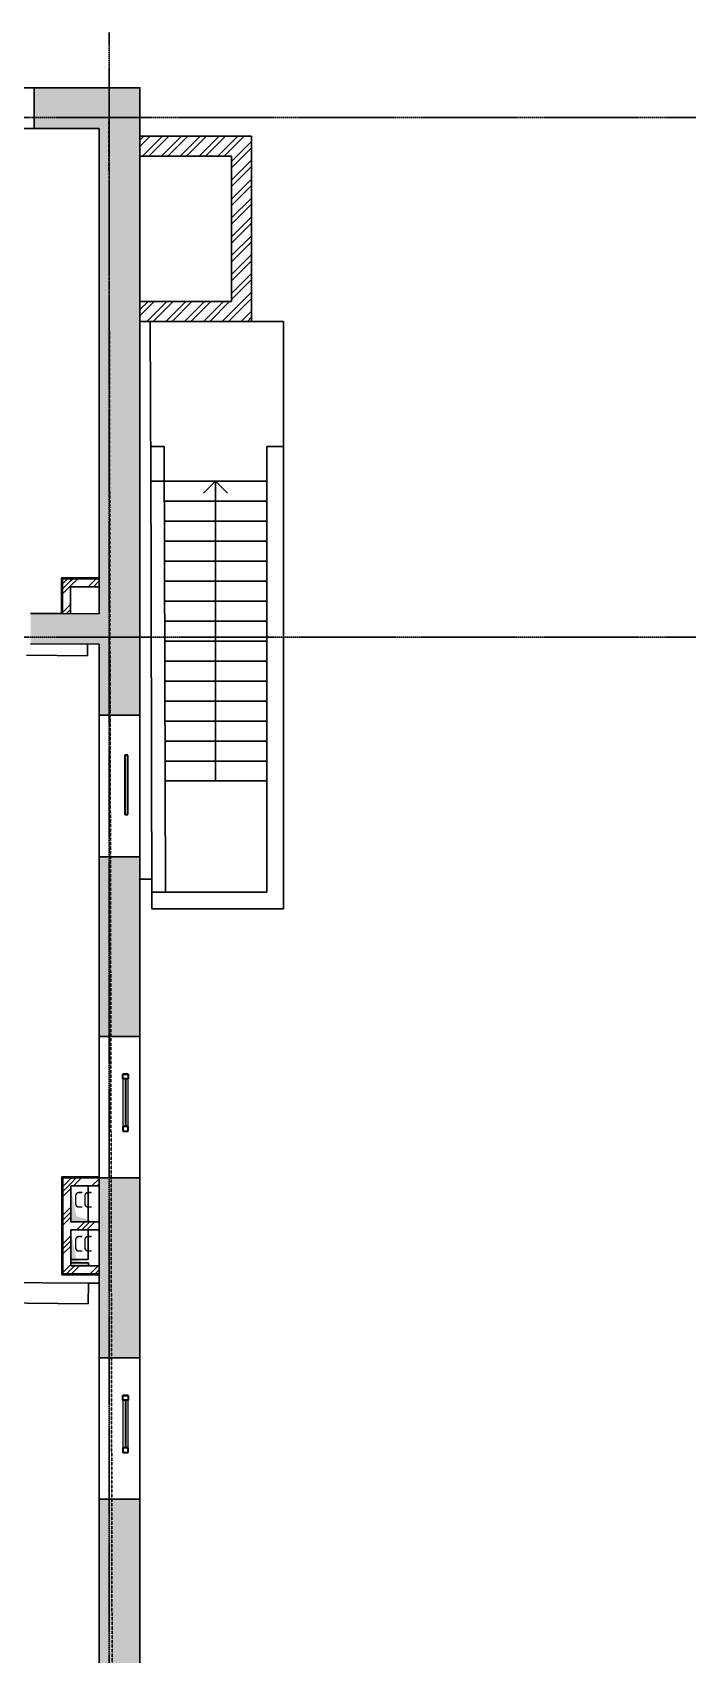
# Model space of a CAD drawing. Header units: millimetres. Extents: x -33838 to 476301, y -41806 to 120107.
# Drawn here: x 2599 to 10798, y 24124 to 44422 of the extents above; entities that cross this region are included whole.
import ezdxf

# ---------------------------------------------------------------- set-up
doc = ezdxf.new("R2010")
doc.units = ezdxf.units.MM
for name, pattern in [('ADSK_Линия сетки', [25, 20, -2.5, 0, -2.5]), ('ADSK_Сверху', [4.5, 3, -1.5]), ('ADSK_Снесено', [4.5, 3, -1.5])]:
    doc.linetypes.add(name, pattern=pattern)
for name, color, linetype, lineweight, true_color in [('_ Окна', 5, 'Continuous', 30, 0x0000ff), ('Линии', 7, 'Continuous', 9, 0x00a600), ('Стены внутренние', 5, 'Continuous', 18, 0x0000ff), ('Стены наружные', 1, 'ADSK_Снесено', 18, 0xff0000), ('Стены штриховка', 5, 'Continuous', 18, 0x0000ff)]:
    doc.layers.add(name, color=color, linetype=linetype, lineweight=lineweight, true_color=true_color)
for name, color, linetype, lineweight in [('Аннотация', 7, 'Continuous', 9), ('Лестницы', 7, 'Continuous', 18), ('Окна', 251, 'Continuous', 18), ('Перекрытие', 7, 'Continuous', 18), ('Стрелки вверх', 7, 'Continuous', 18), ('Узлы', 7, 'Continuous', 18)]:
    doc.layers.add(name, color=color, linetype=linetype, lineweight=lineweight)
doc.styles.add('GOST Common_1', font='GOST Common_0.ttf', dxfattribs={"width": 0.9, "height": 200})
pattern_1 = [(45, (0, 0), (-179.6051, 179.6051), []), (45, (63.5, 0), (0, 359.2102), []), (45, (-63.5, 0), (0, 359.2102), [])]
pattern_2 = [(45, (0, 0), (-117.8655, 117.8655), []), (45, (78.58, 0), (-117.8655, 117.8655), [])]

# ---------------------------------------------------------------- blocks, each defined once
blk = doc.blocks.new('Витраж-стеклопакет - Глухой стеклопакет 40мм-1233085-01 План 1-го этажа маркировочный')
at = {"layer": '_ Окна'}
for p, q in [((370, 20), (-370, 20)), ((-370, 20), (-370, -20)), ((370, -20), (370, 20)), ((-370, -20), (370, -20))]:
    blk.add_line(p, q, dxfattribs=at)
blk = doc.blocks.new('Витраж-тент со смещением вовне - 60мм 30 сдвиг-1466947-01 План 1-го этажа маркировочный')
at = {"layer": '_ Окна'}
for p, q in [((-357.5, 25), (-357.5, -45)), ((-357.5, 25), (-297.5, 25)), ((-357.5, -45), (-357.5, 25)), ((-297.5, 25), (-297.5, -45)), ((357.5, 25), (297.5, 25)), ((297.5, 25), (297.5, -45)), ((357.5, -45), (357.5, 25)), ((357.5, -45), (357.5, 25)), ((-297.5, -45), (-357.5, -45)), ((-297.5, -10), (297.5, -10)), ((297.5, -45), (357.5, -45))]:
    blk.add_line(p, q, dxfattribs=at)
at = {"layer": 'Окна'}
for p, q in [((297.5, 25), (-297.5, 25)), ((-297.5, -45), (297.5, -45))]:
    blk.add_line(p, q, dxfattribs=at)

msp = doc.modelspace()

# ---------------------------------------------------------------- hatches: boundary and pattern name
at = {"layer": 'Стены внутренние', "lineweight": 25, "true_color": 0x636466}
h = msp.add_hatch(dxfattribs=at)
h.set_pattern_fill('FP_3', color=251, style=0, pattern_type=2)
h.set_pattern_definition(pattern_1)
h.paths.add_polyline_path([(3076.23906, 37150.47527), (3076.23906, 37586.48193), (2976.23906, 37586.48193), (2976.23906, 37150.92422)])
h = msp.add_hatch(dxfattribs=at)
h.set_pattern_fill('FP_3', color=251, style=0, pattern_type=2)
h.set_pattern_definition(pattern_1)
h.paths.add_polyline_path([(3298.05417, 37486.48193), (3433.49902, 37486.48193), (3433.49902, 37586.48193), (3076.23906, 37586.48193), (3076.23906, 37486.48193), (3276.48073, 37486.48193)])
h = msp.add_hatch(color=251, dxfattribs=at)
h.paths.add_polyline_path([(3433.49902, 36768.86752), (3433.49902, 37148.87135), (2576.13964, 37152.72047), (2574.74791, 36772.7243), (3276.48073, 36769.57246)])
h.paths.add_polyline_path([(1074.44876, 36779.45849), (1076.15476, 37159.45466), (-5768.75123, 37190.1849), (-5768.75123, 36810.18107), (1047.0129, 36779.58167)])
h = msp.add_hatch(dxfattribs=at)
h.set_pattern_fill('FP_3', color=251, style=0, pattern_type=2)
h.set_pattern_definition(pattern_1)
h.paths.add_polyline_path([(3077.54897, 28988.55744), (3077.54897, 30088.55744), (2977.54897, 30088.55744), (2977.54897, 28988.55744)])
h = msp.add_hatch(dxfattribs=at)
h.set_pattern_fill('FP_3', color=251, style=0, pattern_type=2)
h.set_pattern_definition(pattern_1)
h.paths.add_polyline_path([(3276.48073, 29988.55744), (3433.49902, 29988.55744), (3433.49902, 30088.55744), (3077.54897, 30088.55744), (3077.54897, 29988.55744), (3159.36715, 29988.55744)])
h = msp.add_hatch(dxfattribs=at)
h.set_pattern_fill('FP_3', color=251, style=0, pattern_type=2)
h.set_pattern_definition(pattern_1)
h.paths.add_polyline_path([(3148.25965, 29438.55744), (3433.49902, 29438.55744), (3433.49902, 29538.55744), (3077.54897, 29538.55744), (3077.54897, 29438.55744)])
h = msp.add_hatch(dxfattribs=at)
h.set_pattern_fill('FP_3', color=251, style=0, pattern_type=2)
h.set_pattern_definition(pattern_1)
h.paths.add_polyline_path([(3276.48073, 28888.55744), (3433.49902, 28888.55744), (3432.48142, 28988.55744), (2977.54897, 28988.55744), (2977.54897, 28888.55744), (3148.25965, 28888.55744)])
at = {"layer": 'Стены наружные', "linetype": 'Continuous', "lineweight": 25, "true_color": 0x636466}
h = msp.add_hatch(color=251, dxfattribs=at)
h.paths.add_polyline_path([(3433.49902, 43218.86858), (3433.49902, 43728.86858), (2619.63894, 43728.86858), (2619.63894, 43218.86858)])
h.paths.add_polyline_path([(365.27112, 43218.86858), (1109.63894, 43218.86858), (1109.63894, 43728.86858), (-371.39759, 43728.86858), (-371.39759, 43218.86858), (311.55213, 43218.86858)])
h.paths.add_polyline_path([(-2624.75977, 43218.86858), (-1881.39759, 43218.86858), (-1881.39759, 43728.86858), (-3402.39657, 43728.86858), (-3402.39657, 43218.86858), (-2625.56087, 43218.86858)])
h.paths.add_polyline_path([(-4912.39657, 43218.86858), (-4912.39657, 43728.86858), (-6278.75123, 43728.86858), (-6278.75123, 43218.86858), (-5768.75123, 43218.86858)])
h = msp.add_hatch(color=251, dxfattribs=at)
h.paths.add_polyline_path([(3943.49902, 20918.63165), (3943.49902, 22112.62193), (3433.49902, 22112.62193), (3433.49902, 20918.63165), (3538.47704, 20918.63165)])
h.paths.add_polyline_path([(3943.49902, 23832.62193), (3943.49902, 26067.61695), (3433.49902, 26067.61695), (3433.49902, 23832.62193), (3538.47704, 23832.62193)])
h.paths.add_polyline_path([(3538.47704, 27837.61695), (3943.49902, 27837.61695), (3943.49902, 30088.55744), (3433.49902, 30088.55744), (3433.49902, 27837.61695), (3501.05943, 27837.61695)])
h.paths.add_polyline_path([(3943.49902, 31858.55744), (3943.49902, 34107.64254), (3433.49902, 34107.64254), (3433.49902, 31858.55744), (3493.35215, 31858.55744)])
h.paths.add_polyline_path([(3493.35215, 35877.64254), (3943.49902, 35877.64254), (3943.49902, 43728.86858), (3433.49902, 43728.86858), (3433.49902, 35877.64254), (3488.68999, 35877.64254)])
h = msp.add_hatch(dxfattribs=at)
h.set_pattern_fill('FP_2', color=251, style=0, pattern_type=2)
h.set_pattern_definition(pattern_2)
h.paths.add_polyline_path([(3943.49902, 42873.45959), (5340.41896, 42873.45959), (5340.41896, 43123.45959), (3943.49902, 43123.45959)])
h = msp.add_hatch(dxfattribs=at)
h.set_pattern_fill('FP_2', color=251, style=0, pattern_type=2)
h.set_pattern_definition(pattern_2)
h.paths.add_polyline_path([(5340.41896, 40805.31502), (5340.41896, 42873.45959), (5090.41896, 42873.45959), (5090.41896, 40805.31502)])
h = msp.add_hatch(dxfattribs=at)
h.set_pattern_fill('FP_2', color=251, style=0, pattern_type=2)
h.set_pattern_definition(pattern_2)
h.paths.add_polyline_path([(5090.41896, 40805.31502), (5090.41896, 41055.31502), (3943.49902, 41055.31502), (3943.49902, 40805.31502), (4072.85591, 40805.31502)])
at = {"layer": 'Узлы', "lineweight": 25, "true_color": 0x636466}
for points in [[(3077.54897, 29538.55744), (3380.9093, 29538.55744), (3148.25965, 29609.26812), (3077.54897, 29988.55744), (3077.54897, 29609.26812)], [(3298.02996, 28988.55744), (3380.9093, 28988.55744), (3148.25965, 29059.26812), (3077.54897, 29438.55744), (3077.54897, 28988.55744), (3296.69069, 28988.55744)]]:
    msp.add_hatch(color=251, dxfattribs=at).paths.add_polyline_path(points)

# ---------------------------------------------------------------- linework, layer by layer
at = {"linetype": 'ADSK_Линия сетки', "lineweight": 25}
for p, q in [((3559.91035, -4984.78696), (3559.91035, 44421.85247)), ((-11086.22475, 43356.78828), (57141.71826, 43356.78828)), ((-11086.22475, 36856.78828), (57141.71826, 36856.78828))]:
    msp.add_line(p, q, dxfattribs=at)
at = {"color": 251, "lineweight": 25, "true_color": 0x636466}
msp.add_lwpolyline([(290.4987, 8529.25245), (-6141.04208, 8529.25245), (-6278.75123, 43728.86858), (3943.49902, 43728.86858), (3943.49902, 20918.63165), (3330.09482, 20918.63165), (3381.63326, 13081.21845)], dxfattribs=at)
at = {"layer": 'Лестницы', "color": 251, "lineweight": 25, "true_color": 0x636466}
for p, q in [((4241.25566, 38805.31502), (5531.25566, 38805.31502)), ((4250.45645, 38555.31502), (5531.25566, 38555.31502)), ((4250.45645, 38555.31502), (5531.25566, 38555.31502)), ((4251.14426, 38305.31502), (5531.25566, 38305.31502)), ((4251.14426, 38305.31502), (5531.25566, 38305.31502)), ((4251.83208, 38055.31502), (5531.25566, 38055.31502)), ((4251.83208, 38055.31502), (5531.25566, 38055.31502)), ((4252.5199, 37805.31502), (5531.25566, 37805.31502)), ((4252.5199, 37805.31502), (5531.25566, 37805.31502)), ((4253.20771, 37555.31502), (5531.25566, 37555.31502)), ((4253.20771, 37555.31502), (5531.25566, 37555.31502)), ((4253.89553, 37305.31502), (5531.25566, 37305.31502)), ((4253.89553, 37305.31502), (5531.25566, 37305.31502)), ((4254.58334, 37055.31502), (5531.25566, 37055.31502)), ((4254.58334, 37055.31502), (5531.25566, 37055.31502)), ((4255.27116, 36805.31502), (5531.25566, 36805.31502)), ((4255.27116, 36805.31502), (5531.25566, 36805.31502)), ((4255.95898, 36555.31502), (5531.25566, 36555.31502)), ((4255.95898, 36555.31502), (5531.25566, 36555.31502)), ((4256.64679, 36305.31502), (5531.25566, 36305.31502)), ((4256.64679, 36305.31502), (5531.25566, 36305.31502)), ((4257.33461, 36055.31502), (5531.25566, 36055.31502)), ((4257.33461, 36055.31502), (5531.25566, 36055.31502)), ((4258.02242, 35805.31502), (5531.25566, 35805.31502)), ((4258.02242, 35805.31502), (5531.25566, 35805.31502)), ((4258.71024, 35555.31502), (5531.25566, 35555.31502)), ((4258.71024, 35555.31502), (5531.25566, 35555.31502)), ((4259.39805, 35305.31502), (5531.25566, 35305.31502)), ((4259.39805, 35305.31502), (5531.25566, 35305.31502)), ((4260.08587, 35055.31502), (5531.25566, 35055.31502)), ((4260.08587, 35055.31502), (5531.25566, 35055.31502))]:
    msp.add_line(p, q, dxfattribs=at)
at = {"layer": 'Линии', "color": 251, "lineweight": 25, "true_color": 0x636466}
for p, q in [((4248.57125, 39240.52742), (4078.57189, 39240.05971)), ((4094.48725, 33455.31502), (4078.57189, 39240.05971)), ((4248.57125, 39240.52742), (4263.91013, 33665.31502)), ((5531.25566, 33665.31502), (5531.25566, 39240.31502)), ((5741.25566, 39240.31502), (5531.25566, 39240.31502)), ((5741.25566, 39240.31502), (5741.25566, 33455.31502)), ((3289.38731, 36769.51451), (3287.9547, 36622.22656)), ((3287.9547, 36622.22656), (2523.79085, 36629.65928)), ((4093.4609, 33828.36138), (3943.49902, 33827.94879)), ((4093.46227, 33827.86138), (3943.49902, 33827.44879)), ((4093.90948, 33665.31502), (5531.25566, 33665.31502)), ((5741.25566, 33455.31502), (4094.48725, 33455.31502)), ((3077.54897, 29026.95223), (3301.41529, 29024.55227)), ((3301.41529, 29024.55227), (3301.0294, 28988.55744)), ((3298.693, 28770.6198), (548.86741, 28793.94537)), ((3298.693, 28770.6198), (3295.94815, 28514.58157)), ((3295.94815, 28514.58157), (549.25188, 28544.02752))]:
    msp.add_line(p, q, dxfattribs=at)
at = {"layer": 'Перекрытие', "color": 251, "linetype": 'ADSK_Сверху', "lineweight": 25, "true_color": 0x636466}
msp.add_line((3555.57941, 43317.35118), (3602.44421, 20805.68107), dxfattribs=at)
at = {"layer": 'Перекрытие', "color": 251, "lineweight": 25, "true_color": 0x636466}
for p, q in [((4072.85591, 40805.31502), (4078.76336, 38805.31502)), ((5741.25566, 40805.31502), (5340.41896, 40805.31502)), ((5741.25566, 39240.31502), (5741.25566, 40805.31502)), ((4078.76336, 38805.31502), (5531.25566, 38805.31502)), ((3295.05379, 29988.55744), (3296.39307, 29538.55744)), ((3296.69069, 29438.55744), (3297.79612, 29067.13083)), ((3297.79612, 29067.13083), (3077.54897, 29068.99909)), ((3298.693, 28770.6198), (3433.49902, 28769.4763))]:
    msp.add_line(p, q, dxfattribs=at)
at = {"layer": 'Стены внутренние', "color": 251, "lineweight": 25, "true_color": 0x636466}
for p, q in [((2964.23906, 37598.48193), (2964.23906, 37150.9781)), ((3433.49902, 37598.48193), (2964.23906, 37598.48193)), ((3433.49902, 37486.48193), (3433.49902, 37596.48193)), ((3076.23906, 37150.47527), (3076.23906, 37486.48193)), ((3076.23906, 37486.48193), (3433.49902, 37486.48193)), ((2964.23906, 37150.9781), (2576.13964, 37152.72047)), ((3433.49902, 37148.87135), (2966.23906, 37150.96912)), ((2574.43364, 36772.7243), (3433.49902, 36768.86752)), ((2965.54897, 30100.55744), (2965.54897, 28876.55744)), ((3433.49902, 30100.55744), (2965.54897, 30100.55744)), ((3433.49902, 29988.55744), (3433.49902, 30100.55744)), ((3077.54897, 29538.55744), (3077.54897, 29988.55744)), ((3077.54897, 29988.55744), (3433.49902, 29988.55744)), ((3433.49902, 29538.55744), (3077.54897, 29538.55744)), ((3077.54897, 28988.55744), (3077.54897, 29438.55744)), ((3077.54897, 29438.55744), (3433.49902, 29438.55744)), ((3433.49902, 29438.55744), (3433.49902, 29538.55744)), ((2965.54897, 28876.55744), (3433.49902, 28876.55744)), ((3433.49902, 28988.55744), (3077.54897, 28988.55744)), ((3433.49902, 28878.55744), (3433.49902, 28988.55744))]:
    msp.add_line(p, q, dxfattribs=at)
at = {"layer": 'Стены наружные', "color": 251, "linetype": 'Continuous', "lineweight": 25, "true_color": 0x636466}
for p, q in [((1109.63894, 43728.86858), (2619.63894, 43728.86858)), ((3943.49902, 43728.86858), (2619.63894, 43728.86858)), ((2619.63894, 43728.86858), (2619.63894, 43218.86858)), ((3943.49902, 35877.64254), (3943.49902, 43728.86858)), ((2619.63894, 43218.86858), (1109.63894, 43218.86858)), ((2619.63894, 43218.86858), (3433.49902, 43218.86858)), ((3433.49902, 43218.86858), (3433.49902, 37598.48193)), ((5340.41896, 43123.45959), (3943.49902, 43123.45959)), ((5340.41896, 40805.31502), (5340.41896, 43123.45959)), ((3943.49902, 42873.45959), (5090.41896, 42873.45959)), ((5090.41896, 42873.45959), (5090.41896, 41055.31502)), ((5090.41896, 41055.31502), (3943.49902, 41055.31502)), ((3943.49902, 40805.31502), (5340.41896, 40805.31502)), ((3433.49902, 37486.48193), (3433.49902, 37148.87135)), ((3433.49902, 36768.86752), (3433.49902, 35877.64254)), ((3433.49902, 35877.64254), (3943.49902, 35877.64254)), ((3433.49902, 34107.64254), (3433.49902, 35877.64254)), ((3943.49902, 35877.64254), (3943.49902, 34107.64254)), ((3943.49902, 34107.64254), (3433.49902, 34107.64254)), ((3433.49902, 34107.64254), (3433.49902, 31858.55744)), ((3943.49902, 31858.55744), (3943.49902, 34107.64254)), ((3433.49902, 31858.55744), (3943.49902, 31858.55744)), ((3433.49902, 30100.55744), (3433.49902, 31858.55744)), ((3943.49902, 31858.55744), (3943.49902, 30088.55744)), ((3943.49902, 30088.55744), (3433.49902, 30088.55744)), ((3943.49902, 27837.61695), (3943.49902, 30088.55744)), ((3433.49902, 29988.55744), (3433.49902, 29538.55744)), ((3433.49902, 29438.55744), (3433.49902, 28988.55744)), ((3433.49902, 28876.55744), (3433.49902, 27837.61695)), ((3433.49902, 27837.61695), (3943.49902, 27837.61695)), ((3433.49902, 26067.61695), (3433.49902, 27837.61695)), ((3943.49902, 27837.61695), (3943.49902, 26067.61695)), ((3943.49902, 26067.61695), (3433.49902, 26067.61695)), ((3433.49902, 26067.61695), (3433.49902, 23832.62193)), ((3943.49902, 23832.62193), (3943.49902, 26067.61695))]:
    msp.add_line(p, q, dxfattribs=at)
at = {"layer": 'Стены штриховка', "color": 251, "lineweight": 25, "true_color": 0x636466}
for p, q in [((3433.49902, 37596.48193), (2964.23906, 37596.48193)), ((2966.23906, 37598.48193), (2966.23906, 37150.96912)), ((2976.23906, 37596.48193), (2976.23906, 37598.48193)), ((2976.23906, 37586.48193), (2976.23906, 37150.92422)), ((3433.49902, 37586.48193), (2976.23906, 37586.48193)), ((3433.49902, 37596.48193), (3433.49902, 37598.48193)), ((2964.23906, 37150.9781), (2966.23906, 37150.96912)), ((3433.49902, 30098.55744), (2965.54897, 30098.55744)), ((2967.54897, 30100.55744), (2967.54897, 28876.55744)), ((2977.54897, 30098.55744), (2977.54897, 30100.55744)), ((2977.54897, 30088.55744), (2977.54897, 28888.55744)), ((3433.49902, 30088.55744), (2977.54897, 30088.55744)), ((2967.54897, 28888.55744), (2965.54897, 28888.55744)), ((3433.49902, 28878.55744), (2965.54897, 28878.55744)), ((3433.49902, 28888.55744), (2977.54897, 28888.55744)), ((3433.49902, 28876.55744), (3433.49902, 28878.55744))]:
    msp.add_line(p, q, dxfattribs=at)
at = {"layer": 'Стрелки вверх', "color": 251, "lineweight": 25, "true_color": 0x636466}
for p, q in [((4891.25566, 38805.31502), (4741.25566, 38655.31502)), ((4891.25566, 38555.31502), (4891.25566, 38805.31502)), ((4891.25566, 38805.31502), (5041.25566, 38655.31502)), ((4891.25566, 38305.31502), (4891.25566, 38555.31502)), ((4891.25566, 38055.31502), (4891.25566, 38305.31502)), ((4891.25566, 37805.31502), (4891.25566, 38055.31502)), ((4891.25566, 37555.31502), (4891.25566, 37805.31502)), ((4891.25566, 37305.31502), (4891.25566, 37555.31502)), ((4891.25566, 37055.31502), (4891.25566, 37305.31502)), ((4891.25566, 36805.31502), (4891.25566, 37055.31502)), ((4891.25566, 36555.31502), (4891.25566, 36805.31502)), ((4891.25566, 36305.31502), (4891.25566, 36555.31502)), ((4891.25566, 36055.31502), (4891.25566, 36305.31502)), ((4891.25566, 35805.31502), (4891.25566, 36055.31502)), ((4891.25566, 35555.31502), (4891.25566, 35805.31502)), ((4891.25566, 35305.31502), (4891.25566, 35555.31502)), ((4891.25566, 35055.31502), (4891.25566, 35305.31502))]:
    msp.add_line(p, q, dxfattribs=at)

# ---------------------------------------------------------------- block references
at = {"layer": '_ Окна', "color": 251, "lineweight": 25, "true_color": 0x636466, "rotation": 270.0000000000003}
for p in [(3773.49902, 31031.05744), (3773.49902, 27010.11695)]:
    msp.add_blockref('Витраж-тент со смещением вовне - 60мм 30 сдвиг-1466947-01 План 1-го этажа маркировочный', p, dxfattribs=at)
at = {"layer": 'Окна', "color": 251, "lineweight": 25, "true_color": 0x636466, "rotation": 270.0000000000003}
msp.add_blockref('Витраж-стеклопакет - Глухой стеклопакет 40мм-1233085-01 План 1-го этажа маркировочный', (3773.49902, 35007.64254), dxfattribs=at)

# ---------------------------------------------------------------- texts
at = {"layer": 'Аннотация', "color": 251, "lineweight": 25, "true_color": 0x636466, "char_height": 200, "width": 317.46825, "attachment_point": 1, "style": 'GOST Common_1'}
for insert in [(3119.42109, 29914.54424), (3119.42109, 29364.54424)]:
    msp.add_mtext('СС', dxfattribs=dict(at, insert=insert))

doc.saveas('drawing.dxf')
